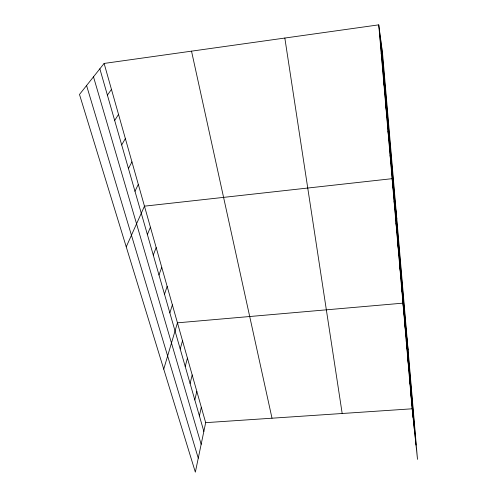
<?xml version="1.0" encoding="UTF-8"?>
<svg xmlns="http://www.w3.org/2000/svg" width="497" height="497" viewBox="0 0 497 497"><rect width="100%" height="100%" fill="white"/><g stroke="black" fill="none" stroke-linecap="round" stroke-linejoin="round"><path stroke-width="0.75" d="M104.121 63.436L205.671 422.661L195.346 472.15L79.489 94.461L104.121 63.436L378.739 24.85L382.578 53.558L417.511 459.365L412.15 408.795L378.739 24.85M199.396 415.902L201.31 407.229M194.818 399.93L196.818 391.344M190.096 383.473L192.196 374.986M185.232 366.506L187.431 358.126M180.218 349.012L182.517 340.749M163.743 369.122L177.448 322.826L402.955 303.151L408.093 349.981M169.856 312.886L172.378 304.885M164.507 294.23L167.147 286.378M158.984 274.971L161.749 267.287M153.275 255.079L156.176 247.568M147.379 234.522L150.417 227.21M126.238 246.854L144.465 206.162L392.127 178.672L396.811 218.904M134.979 191.27L138.315 184.399M128.45 168.502L131.947 161.885M121.684 144.919L125.362 138.576M114.677 120.473L118.534 114.428M107.402 95.12L111.458 89.398M205.671 422.661L412.15 408.795M86.577 85.534L198.26 458.166M93.492 76.824L201.148 444.324M99.854 68.81L203.845 431.408M191.519 51.154L272.008 418.207M284.837 38.045L342.184 413.492M381.187 52.955L381.882 58.323M383.541 79.998L384.262 85.751M385.809 106.041L386.554 112.142M387.989 131.133L388.76 137.557M390.095 155.325L390.891 162.053M394.09 201.21L394.922 208.454M395.985 222.979L396.83 230.453M397.811 244.027L398.675 251.706M399.582 264.385L400.464 272.257M401.296 284.079L402.185 292.124M404.614 322.18L405.521 330.53M406.217 340.6L407.136 349.093M407.77 358.449L408.696 367.059M409.273 375.744L410.211 384.473M410.733 392.518L411.671 401.346M381.466 45.264L415.989 445.045M380.391 37.194L414.492 430.893M379.404 29.795L413.094 417.71"/></g></svg>
